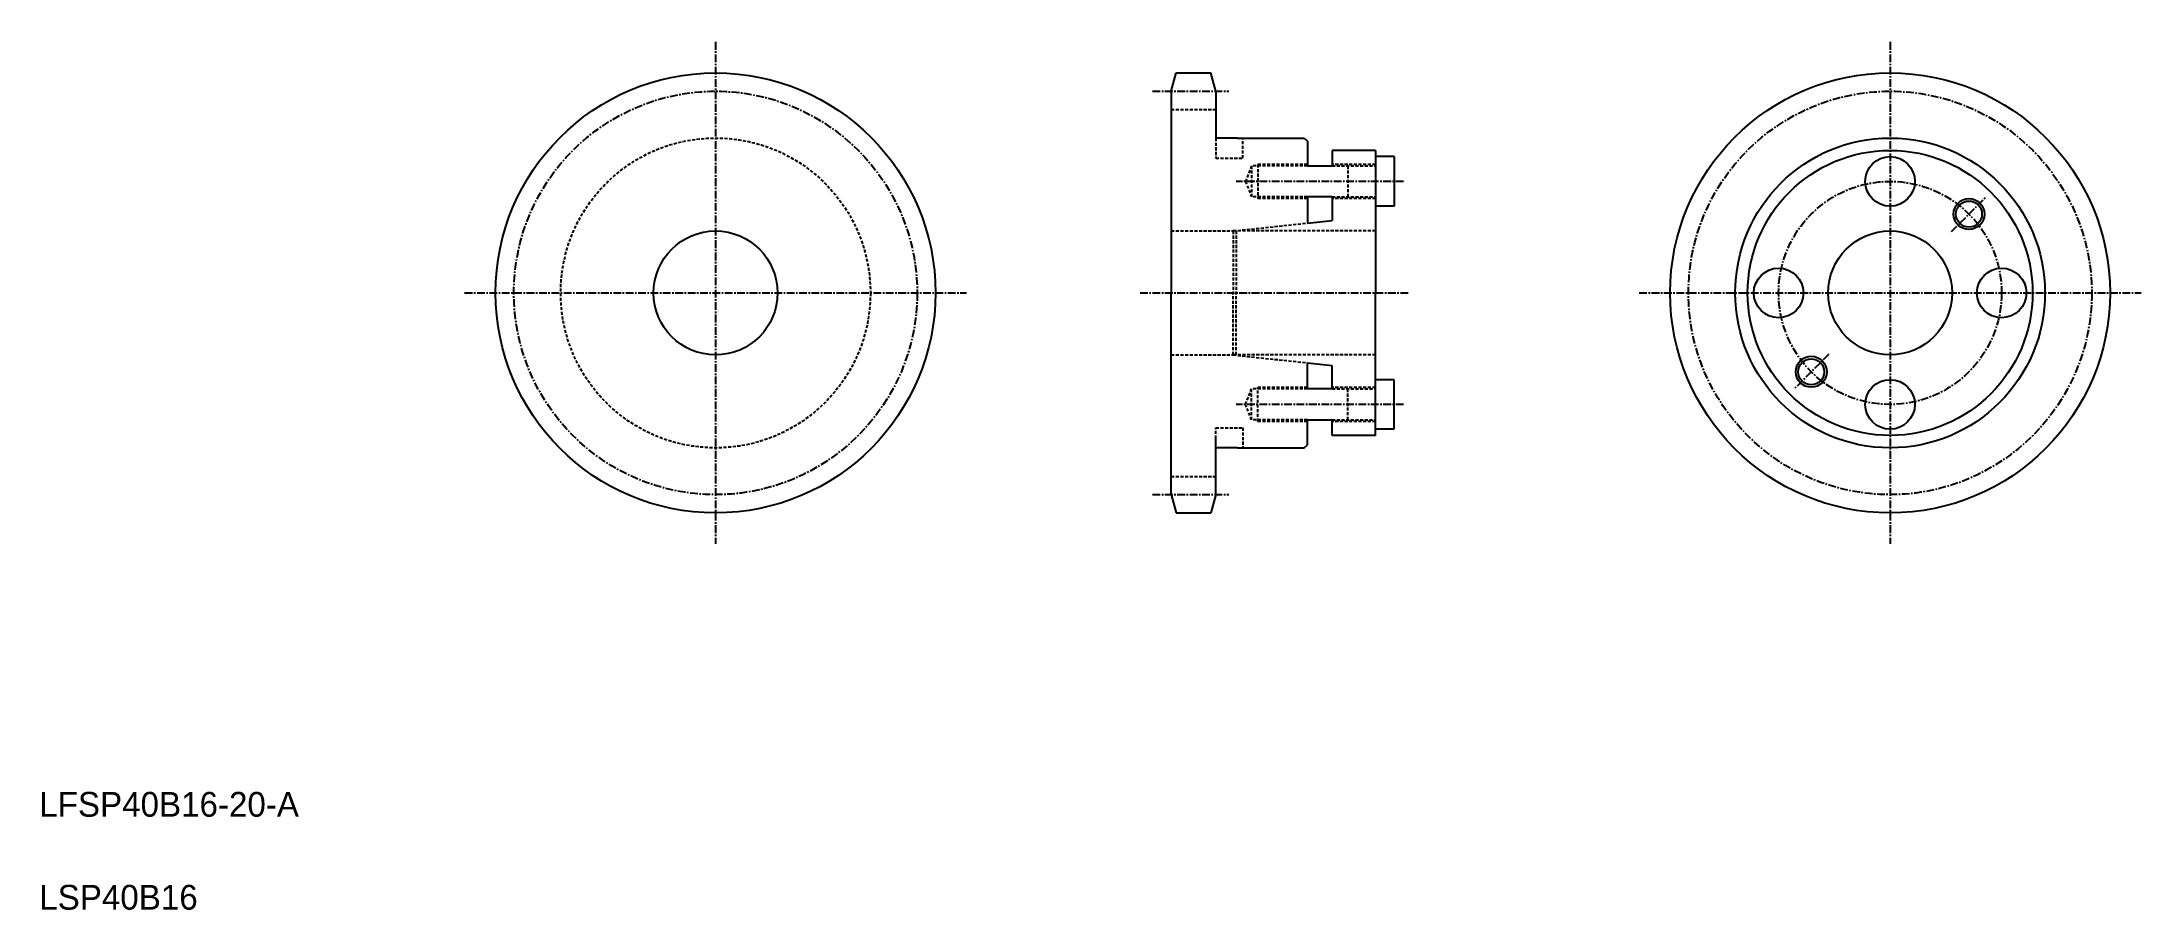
# Model space of a CAD drawing. Extents: x 10 to 349, y 10 to 150.
import ezdxf

# ---------------------------------------------------------------- set-up
doc = ezdxf.new("R2010")
doc.units = 0
doc.linetypes.add('CENTER', pattern=[2, 1.25, -0.25, 0.25, -0.25])
doc.linetypes.add('DASHED', pattern=[0.75, 0.5, -0.25])
doc.layers.get('0').update_dxf_attribs({"linetype": 'CONTINUOUS'})
doc.layers.add('CENTER', color=1, linetype='CENTER')

msp = doc.modelspace()

# ---------------------------------------------------------------- linework, layer by layer
at = {"color": 7, "linetype": 'CONTINUOUS'}
for p, q in [((192.71, 142.08), (193.5, 145.03)), ((193.5, 145.03), (199.12, 145.03)), ((199.91, 142.08), (199.12, 145.03)), ((192.71, 142.08), (192.71, 109.53)), ((199.91, 142.08), (199.91, 134.53)), ((203.41, 134.53), (199.91, 134.53)), ((203.41, 134.53), (214.21, 134.53)), ((214.21, 134.53), (214.71, 134.03)), ((214.71, 134.03), (214.71, 130.03)), ((225.71, 132.53), (218.71, 132.53)), ((218.71, 132.53), (218.71, 130.03)), ((225.71, 132.53), (225.71, 109.53)), ((214.71, 130.03), (218.71, 130.03)), ((228.71, 131.53), (225.71, 131.53)), ((228.71, 131.53), (228.71, 123.53)), ((214.71, 125.03), (214.71, 120.8)), ((218.71, 125.03), (214.71, 125.03)), ((218.71, 125.03), (218.71, 121.23)), ((228.71, 123.53), (225.71, 123.53)), ((214.71, 120.8), (218.71, 121.23)), ((192.71, 76.98), (192.71, 109.53)), ((225.71, 86.53), (225.71, 109.53)), ((214.71, 94.03), (214.71, 98.25)), ((214.71, 98.25), (218.71, 97.83)), ((218.71, 94.03), (218.71, 97.83)), ((228.71, 95.53), (225.71, 95.53)), ((228.71, 87.53), (228.71, 95.53)), ((218.71, 94.03), (214.71, 94.03)), ((214.71, 85.03), (214.71, 89.03)), ((214.71, 89.03), (218.71, 89.03)), ((218.71, 86.53), (218.71, 89.03)), ((199.91, 76.98), (199.91, 86.53)), ((214.21, 84.53), (214.71, 85.03)), ((225.71, 86.53), (218.71, 86.53)), ((228.71, 87.53), (225.71, 87.53)), ((203.41, 84.53), (199.91, 84.53)), ((203.41, 84.53), (214.21, 84.53)), ((192.71, 76.98), (193.5, 74.03)), ((199.91, 76.98), (199.12, 74.03)), ((193.5, 74.03), (199.12, 74.03))]:
    msp.add_line(p, q, dxfattribs=at)
at = {"color": 3, "linetype": 'DASHED'}
for p, q in [((192.71, 139.13), (199.91, 139.13)), ((199.91, 134.53), (199.91, 131.28)), ((204.31, 131.28), (204.31, 134.53)), ((199.91, 131.28), (204.31, 131.28)), ((205.71, 130.03), (204.71, 127.53)), ((214.71, 130.03), (205.71, 130.03)), ((205.71, 130.03), (205.71, 125.03)), ((214.71, 130.28), (206.71, 130.28)), ((206.71, 130.28), (206.71, 124.78)), ((225.71, 130.28), (218.71, 130.28)), ((218.71, 130.03), (225.71, 130.03)), ((221.21, 130.03), (221.21, 125.03)), ((204.71, 127.53), (205.71, 125.03)), ((214.71, 125.03), (205.71, 125.03)), ((214.71, 124.78), (206.71, 124.78)), ((218.71, 125.03), (225.71, 125.03)), ((225.71, 124.78), (218.71, 124.78)), ((192.71, 119.53), (202.71, 119.53)), ((202.71, 119.53), (214.71, 120.8)), ((225.71, 119.53), (202.71, 119.53)), ((202.71, 119.53), (202.71, 109.53)), ((203.21, 119.53), (203.21, 109.53)), ((202.71, 99.53), (202.71, 109.53)), ((203.21, 99.53), (203.21, 109.53)), ((192.71, 99.53), (202.71, 99.53)), ((225.71, 99.53), (202.71, 99.53)), ((202.71, 99.53), (214.71, 98.25)), ((204.71, 91.53), (205.71, 94.03)), ((205.71, 89.03), (204.71, 91.53)), ((214.71, 94.03), (205.71, 94.03)), ((205.71, 89.03), (205.71, 94.03)), ((214.71, 94.28), (206.71, 94.28)), ((206.71, 88.78), (206.71, 94.28)), ((225.71, 94.28), (218.71, 94.28)), ((218.71, 94.03), (225.71, 94.03)), ((221.21, 89.03), (221.21, 94.03)), ((214.71, 89.03), (205.71, 89.03)), ((214.71, 88.78), (206.71, 88.78)), ((218.71, 89.03), (225.71, 89.03)), ((225.71, 88.78), (218.71, 88.78)), ((199.91, 87.78), (204.31, 87.78)), ((199.91, 84.53), (199.91, 87.78)), ((204.31, 87.78), (204.31, 84.53)), ((192.71, 79.93), (199.91, 79.93))]:
    msp.add_line(p, q, dxfattribs=at)
at = {"color": 7, "linetype": 'CONTINUOUS'}
for centre, radius in [((119.17, 109.53), 35.5), ((308.77, 109.53), 35.5), ((308.77, 109.53), 25), ((308.77, 109.53), 23), ((308.77, 109.53), 23), ((308.77, 127.53), 4), ((321.5, 122.26), 2.1), ((119.17, 109.53), 10), ((308.77, 109.53), 10), ((290.77, 109.53), 4), ((326.77, 109.53), 4), ((296.04, 96.8), 2.1), ((308.77, 91.53), 4)]:
    msp.add_circle(centre, radius, dxfattribs=at)
at = {"color": 3, "linetype": 'DASHED'}
msp.add_circle((119.17, 109.53), 25, dxfattribs=at)
at = {"color": 3, "linetype": 'CONTINUOUS'}
for centre in [(321.5, 122.26), (296.04, 96.8)]:
    msp.add_circle(centre, 2.5, dxfattribs=at)
at = {"layer": 'CENTER', "color": 1, "linetype": 'CENTER'}
for p, q in [((119.17, 150.03), (119.17, 69.03)), ((308.77, 150.03), (308.77, 69.03)), ((189.71, 142.08), (202.01, 142.08)), ((230.21, 127.53), (203.21, 127.53)), ((318.67, 119.43), (324.33, 125.09)), ((78.67, 109.53), (159.67, 109.53)), ((187.71, 109.53), (231.18, 109.53)), ((268.27, 109.53), (349.27, 109.53)), ((298.87, 99.63), (293.22, 93.97)), ((230.21, 91.53), (203.21, 91.53)), ((189.71, 76.98), (202.01, 76.98))]:
    msp.add_line(p, q, dxfattribs=at)
for centre, radius in [((119.17, 109.53), 32.55), ((308.77, 109.53), 32.55), ((308.77, 109.53), 18)]:
    msp.add_circle(centre, radius, dxfattribs=at)

# ---------------------------------------------------------------- texts
at = {"color": 7, "linetype": 'CONTINUOUS'}
for s, p in [('LFSP40B16-20-A', (10, 25)), ('LSP40B16', (10, 10))]:
    msp.add_text(s, height=4, dxfattribs=at).set_placement(p)

doc.saveas('drawing.dxf')
